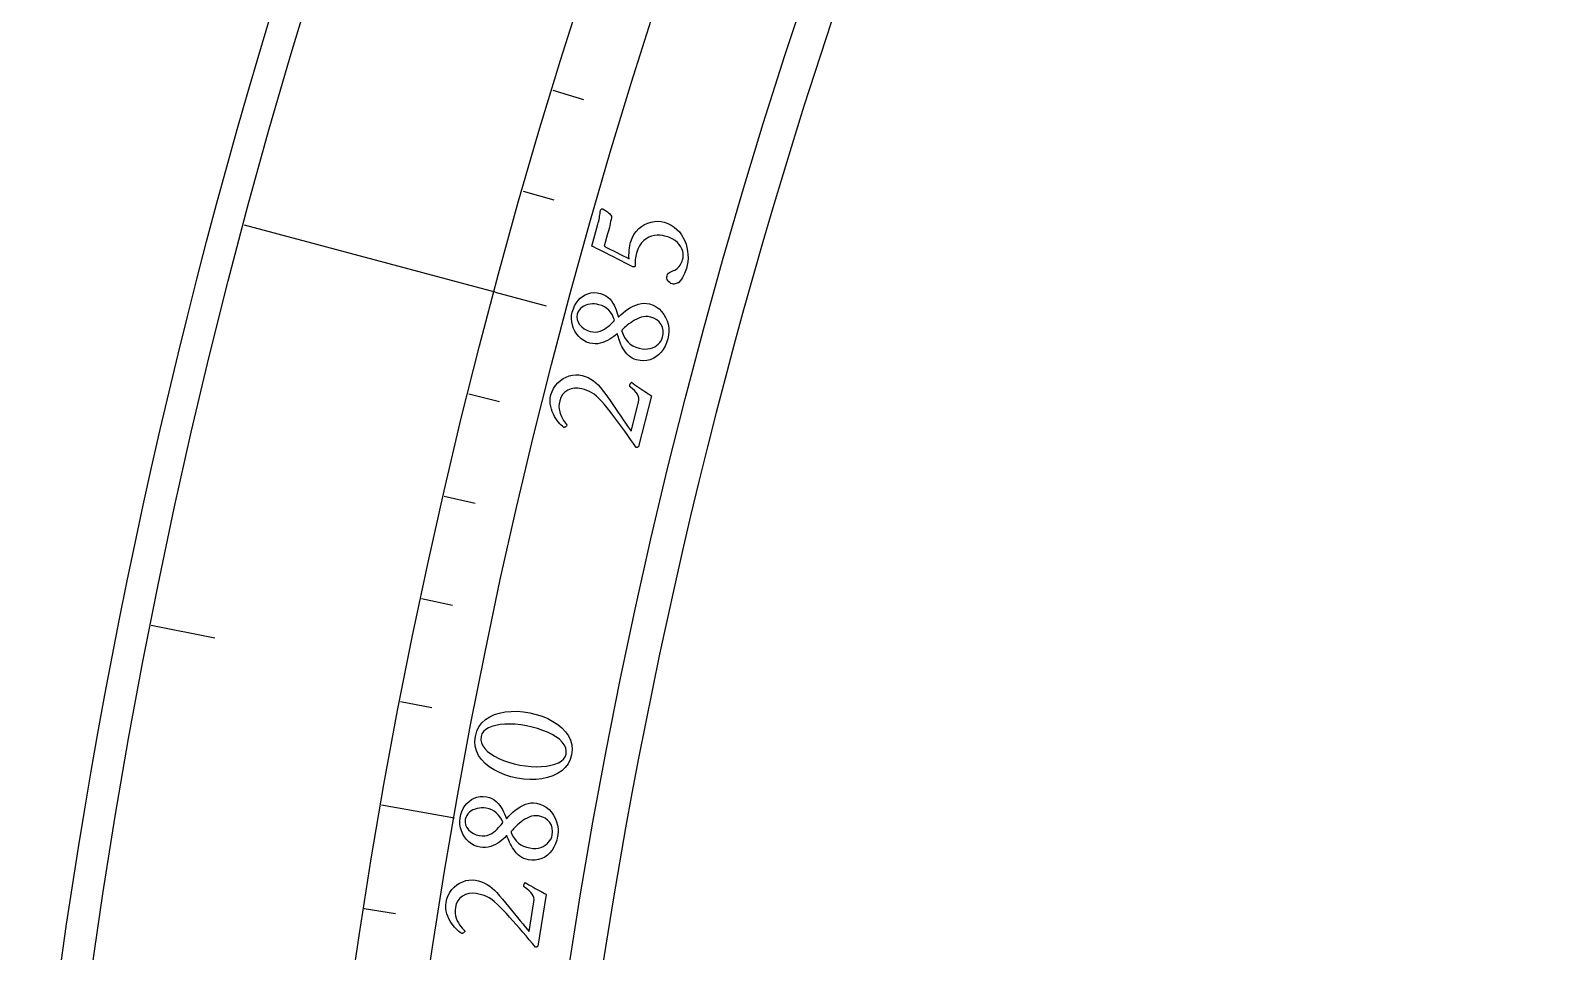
# Model space of a CAD drawing. Header units: millimetres. Extents: x -60 to 60, y -60 to 77.
# Drawn here: x -59.69 to -45.17, y 8.54 to 17.3 of the extents above; entities that cross this region are included whole.
import ezdxf

# ---------------------------------------------------------------- set-up
doc = ezdxf.new("R2010")
doc.units = ezdxf.units.MM
for name, color, linetype in [('CUT_INNER', 6, 'Continuous'), ('CUT_OUTER', 1, 'Continuous'), ('ENGRAVE', 7, 'Continuous'), ('ENGRAVE_FINE', 8, 'Continuous'), ('TEXT', 5, 'Continuous')]:
    doc.layers.add(name, color=color, linetype=linetype)

msp = doc.modelspace()

# ---------------------------------------------------------------- linework, layer by layer
at = {"layer": 'CUT_INNER'}
msp.add_lwpolyline([(-52.0224, 17.5407), (-52.1291, 17.2211), (-52.2338, 16.9009), (-52.3365, 16.5801), (-52.4373, 16.2587), (-52.536, 15.9366), (-52.6328, 15.614), (-52.7276, 15.2907), (-52.8205, 14.9669), (-52.9113, 14.6425), (-53.0002, 14.3176), (-53.087, 13.9921), (-53.1719, 13.6661), (-53.2547, 13.3396), (-53.3356, 13.0126), (-53.4144, 12.6851), (-53.4912, 12.3571), (-53.566, 12.0287), (-53.6388, 11.6998), (-53.7096, 11.3704), (-53.7784, 11.0406), (-53.8451, 10.7105), (-53.9098, 10.3799), (-53.9725, 10.0489), (-54.0331, 9.7175), (-54.0917, 9.3858), (-54.1483, 9.0537), (-54.2028, 8.7213), (-54.2553, 8.3886)], dxfattribs=at)
at = {"layer": 'CUT_OUTER'}
msp.add_lwpolyline([(-59.4035, 8.4395), (-59.3506, 8.8038), (-59.2955, 9.1678), (-59.2381, 9.5315), (-59.1785, 9.8948), (-59.1167, 10.2577), (-59.0526, 10.6203), (-58.9863, 10.9824), (-58.9178, 11.3441), (-58.8471, 11.7054), (-58.7742, 12.0663), (-58.699, 12.4267), (-58.6217, 12.7866), (-58.5421, 13.1461), (-58.4604, 13.505), (-58.3764, 13.8635), (-58.2902, 14.2214), (-58.2019, 14.5788), (-58.1113, 14.9357), (-58.0186, 15.2919), (-57.9237, 15.6476), (-57.8266, 16.0028), (-57.7273, 16.3573), (-57.6258, 16.7112), (-57.5222, 17.0645), (-57.4164, 17.4171)], dxfattribs=at)
at = {"layer": 'ENGRAVE'}
for points in [[(-55.2757, 14.8111), (-57.66, 15.4499)], [(-55.2757, 14.8111), (-54.788, 14.6804)], [(-56.3562, 9.9371), (-55.6601, 9.8144)]]:
    msp.add_lwpolyline(points, dxfattribs=at)
for radius in [59.694, 57.2256, 57.2256, 56.5187, 55.206]:
    msp.add_circle((0, 0), radius, dxfattribs=at)
at = {"layer": 'ENGRAVE_FINE'}
for points in [[(-54.7251, 16.7311), (-54.4354, 16.6426)], [(-55.0088, 15.7735), (-54.7176, 15.69)], [(-55.5258, 13.8441), (-55.2318, 13.7708)], [(-55.7589, 12.873), (-55.4637, 12.8048)], [(-55.9751, 11.8979), (-55.6788, 11.8349)], [(-58.547, 11.6457), (-57.9418, 11.5253)], [(-56.1742, 10.9192), (-55.8768, 10.8614)], [(-56.5211, 8.9521), (-56.2218, 8.9047)]]:
    msp.add_lwpolyline(points, dxfattribs=at)
at = {"layer": 'TEXT'}
for points in [[(-53.9858, 15.2852), (-53.9722, 15.3246), (-53.9548, 15.3594), (-53.9336, 15.3898), (-53.9087, 15.4157), (-53.8812, 15.4373), (-53.8522, 15.455), (-53.8217, 15.4686), (-53.7899, 15.4782), (-53.7576, 15.4838), (-53.726, 15.4853), (-53.6951, 15.4828), (-53.6649, 15.4762), (-53.6307, 15.4643), (-53.5993, 15.449), (-53.5707, 15.4304), (-53.5449, 15.4085), (-53.5219, 15.384), (-53.5017, 15.3577), (-53.4844, 15.3295), (-53.4699, 15.2994), (-53.4583, 15.268), (-53.4494, 15.2358), (-53.4433, 15.2028), (-53.4401, 15.169), (-53.4397, 15.135), (-53.442, 15.1014), (-53.447, 15.0682), (-53.4548, 15.0354), (-53.4593, 15.0212), (-53.4653, 15.0056), (-53.4727, 14.9886), (-53.4815, 14.9702), (-53.4916, 14.9517), (-53.5025, 14.9345), (-53.5142, 14.9187), (-53.5269, 14.9041), (-53.5307, 14.9017), (-53.536, 14.899), (-53.543, 14.8959), (-53.5516, 14.8926), (-53.5609, 14.8898), (-53.57, 14.8885), (-53.5789, 14.8887), (-53.5876, 14.8903), (-53.6016, 14.8954), (-53.6135, 14.9023), (-53.6233, 14.911), (-53.6312, 14.9216), (-53.6367, 14.9331), (-53.6398, 14.9445), (-53.6403, 14.9559), (-53.6384, 14.9673), (-53.6333, 14.9804), (-53.6258, 14.9912), (-53.6159, 14.9997), (-53.6038, 15.0059), (-53.5907, 15.0112), (-53.5783, 15.0166), (-53.5664, 15.0224), (-53.5552, 15.0284), (-53.5431, 15.0362), (-53.5321, 15.0454), (-53.5225, 15.0561), (-53.514, 15.0681), (-53.5067, 15.081), (-53.5004, 15.094), (-53.4951, 15.1072), (-53.4908, 15.1206), (-53.4868, 15.1394), (-53.4855, 15.1591), (-53.4866, 15.1796), (-53.4903, 15.2009), (-53.4972, 15.2224), (-53.5079, 15.2433), (-53.5224, 15.2637), (-53.5407, 15.2836), (-53.5633, 15.3021), (-53.5909, 15.3187), (-53.6234, 15.3331), (-53.6608, 15.3456), (-53.6835, 15.3506), (-53.7074, 15.3529), (-53.7325, 15.3526), (-53.7589, 15.3497), (-53.7855, 15.3436), (-53.8113, 15.3336), (-53.8362, 15.3198), (-53.8602, 15.3022), (-53.8823, 15.28), (-53.9014, 15.2525), (-53.9175, 15.2197), (-53.9305, 15.1815), (-53.9336, 15.169), (-53.9364, 15.1543), (-53.939, 15.1373), (-53.9414, 15.1182), (-53.9431, 15.0993), (-53.9437, 15.083), (-53.9434, 15.0693), (-53.942, 15.0582), (-53.943, 15.0562), (-53.9448, 15.0545), (-53.9473, 15.0532), (-53.9506, 15.0521), (-53.9543, 15.0515), (-53.958, 15.0513), (-53.9616, 15.0516), (-53.9652, 15.0523), (-54.0022, 15.0711), (-54.0392, 15.09), (-54.0762, 15.1088), (-54.1132, 15.1277), (-54.1496, 15.1462), (-54.1847, 15.1641), (-54.2185, 15.1814), (-54.2511, 15.198), (-54.2816, 15.2135), (-54.3092, 15.2273), (-54.3339, 15.2395), (-54.3558, 15.2499), (-54.2971, 15.4574), (-54.2932, 15.472), (-54.2895, 15.4868), (-54.2862, 15.5019), (-54.2831, 15.5173), (-54.2804, 15.5322), (-54.2782, 15.5459), (-54.2764, 15.5583), (-54.2751, 15.5695), (-54.2741, 15.5788), (-54.2734, 15.5854), (-54.273, 15.5894), (-54.2729, 15.5907), (-54.2698, 15.5936), (-54.267, 15.5962), (-54.2645, 15.5987), (-54.2622, 15.6009), (-54.26, 15.6027), (-54.2576, 15.6037), (-54.255, 15.6039), (-54.2522, 15.6035), (-54.2493, 15.6023), (-54.2449, 15.6), (-54.239, 15.5966), (-54.2316, 15.5921), (-54.2233, 15.5867), (-54.2147, 15.5806), (-54.2058, 15.5739), (-54.1966, 15.5665), (-54.1877, 15.5586), (-54.1796, 15.5505), (-54.1724, 15.5422), (-54.166, 15.5336), (-54.1689, 15.5181), (-54.1722, 15.5012), (-54.1759, 15.4828), (-54.1801, 15.463), (-54.1848, 15.4416), (-54.1904, 15.4185), (-54.1969, 15.3937), (-54.2042, 15.3673), (-54.2375, 15.2493), (-54.2078, 15.234), (-54.1778, 15.2188), (-54.1476, 15.2035), (-54.117, 15.1883), (-54.0867, 15.1732), (-54.0572, 15.1582), (-54.0285, 15.1434), (-54.0007, 15.1287), (-54.0019, 15.1456), (-54.0019, 15.1647), (-54.0009, 15.1859), (-53.9988, 15.2093), (-53.996, 15.2323), (-53.9929, 15.2526), (-53.9895, 15.2703), (-53.9858, 15.2852)], [(-54.5403, 14.6218), (-54.5305, 14.6525), (-54.5179, 14.6811), (-54.5026, 14.7075), (-54.4847, 14.7317), (-54.4644, 14.7531), (-54.4422, 14.7711), (-54.418, 14.7858), (-54.3918, 14.7972), (-54.3639, 14.8045), (-54.3346, 14.8072), (-54.3038, 14.8052), (-54.2717, 14.7985), (-54.2459, 14.7897), (-54.2227, 14.7782), (-54.2023, 14.764), (-54.1845, 14.7469), (-54.1689, 14.7281), (-54.1551, 14.7083), (-54.1431, 14.6875), (-54.1328, 14.6658), (-54.124, 14.644), (-54.1161, 14.6229), (-54.1091, 14.6026), (-54.1031, 14.5831), (-54.1025, 14.5789), (-54.1008, 14.5771), (-54.0982, 14.5777), (-54.0945, 14.5807), (-54.0764, 14.5989), (-54.0565, 14.6165), (-54.0348, 14.6334), (-54.0114, 14.6498), (-53.9868, 14.6649), (-53.9616, 14.6778), (-53.9358, 14.6887), (-53.9094, 14.6974), (-53.883, 14.7033), (-53.857, 14.7056), (-53.8313, 14.7042), (-53.8061, 14.6992), (-53.7727, 14.6876), (-53.7422, 14.6718), (-53.7149, 14.6519), (-53.6905, 14.6278), (-53.6696, 14.6007), (-53.6524, 14.5714), (-53.6389, 14.54), (-53.6291, 14.5064), (-53.6234, 14.4718), (-53.622, 14.4372), (-53.6248, 14.4024), (-53.632, 14.3676), (-53.6436, 14.3314), (-53.6582, 14.2982), (-53.6758, 14.2679), (-53.6965, 14.2407), (-53.7196, 14.2169), (-53.7447, 14.1972), (-53.7719, 14.1816), (-53.801, 14.1699), (-53.8315, 14.1626), (-53.8629, 14.1599), (-53.8952, 14.1618), (-53.9285, 14.1683), (-53.9505, 14.1754), (-53.9708, 14.1848), (-53.9894, 14.1964), (-54.0062, 14.2102), (-54.0215, 14.2256), (-54.0354, 14.242), (-54.0478, 14.2594), (-54.0589, 14.2777), (-54.0687, 14.2965), (-54.0773, 14.315), (-54.0849, 14.3334), (-54.0914, 14.3516), (-54.0971, 14.3689), (-54.1022, 14.3846), (-54.1067, 14.3987), (-54.1108, 14.4113), (-54.1122, 14.414), (-54.1139, 14.4152), (-54.1158, 14.4149), (-54.1179, 14.4132), (-54.1313, 14.401), (-54.1468, 14.3888), (-54.1643, 14.3764), (-54.1839, 14.3638), (-54.205, 14.352), (-54.2271, 14.3418), (-54.2502, 14.3331), (-54.2743, 14.3261), (-54.299, 14.3215), (-54.3241, 14.3202), (-54.3494, 14.3221), (-54.375, 14.3273), (-54.404, 14.3371), (-54.4309, 14.3507), (-54.4556, 14.3681), (-54.4781, 14.3892), (-54.498, 14.4133), (-54.5148, 14.4393), (-54.5285, 14.4674), (-54.5391, 14.4975), (-54.5459, 14.5285), (-54.5484, 14.5596), (-54.5465, 14.5907), (-54.5403, 14.6218)], [(-54.4937, 14.6015), (-54.4973, 14.5764), (-54.4947, 14.5517), (-54.4859, 14.5273), (-54.4709, 14.5033), (-54.451, 14.4814), (-54.4278, 14.4634), (-54.4013, 14.4493), (-54.3715, 14.439), (-54.3456, 14.4338), (-54.321, 14.4324), (-54.2976, 14.4346), (-54.2754, 14.4405), (-54.2545, 14.449), (-54.2349, 14.4592), (-54.2168, 14.471), (-54.2001, 14.4843), (-54.1846, 14.4981), (-54.1703, 14.511), (-54.1572, 14.5231), (-54.1453, 14.5344), (-54.1442, 14.5358), (-54.1433, 14.5377), (-54.1424, 14.5399), (-54.1415, 14.5426), (-54.1414, 14.5432), (-54.1413, 14.5437), (-54.1412, 14.5439), (-54.1412, 14.544), (-54.1407, 14.5461), (-54.1405, 14.5481), (-54.1404, 14.5499), (-54.1407, 14.5516), (-54.1503, 14.5762), (-54.1624, 14.599), (-54.1768, 14.6203), (-54.1936, 14.6398), (-54.2128, 14.6572), (-54.2348, 14.6718), (-54.2594, 14.6837), (-54.2866, 14.6928), (-54.3074, 14.6973), (-54.3285, 14.6997), (-54.3497, 14.6999), (-54.3711, 14.6979), (-54.3921, 14.6937), (-54.4119, 14.6874), (-54.4306, 14.6789), (-54.4481, 14.6683), (-54.4637, 14.6554), (-54.4765, 14.6399), (-54.4864, 14.622), (-54.4937, 14.6015)], [(-53.6813, 14.3839), (-53.6753, 14.417), (-53.6755, 14.4482), (-53.6821, 14.4773), (-53.6949, 14.5044), (-53.7132, 14.5284), (-53.7363, 14.5483), (-53.7642, 14.564), (-53.7968, 14.5755), (-53.8183, 14.5798), (-53.8401, 14.5808), (-53.862, 14.5785), (-53.8841, 14.5731), (-53.906, 14.5654), (-53.927, 14.5563), (-53.9473, 14.5459), (-53.9668, 14.534), (-53.9851, 14.5216), (-54.002, 14.5093), (-54.0173, 14.4972), (-54.0312, 14.4853), (-54.0431, 14.4746), (-54.0525, 14.466), (-54.0593, 14.4597), (-54.0637, 14.4556), (-54.0657, 14.4532), (-54.0672, 14.4511), (-54.0682, 14.4493), (-54.0689, 14.4477), (-54.0693, 14.4457), (-54.0695, 14.4441), (-54.0693, 14.4427), (-54.069, 14.4416), (-54.0576, 14.4099), (-54.0439, 14.3818), (-54.028, 14.3571), (-54.0097, 14.336), (-53.9886, 14.318), (-53.9638, 14.3026), (-53.9355, 14.2898), (-53.9037, 14.2796), (-53.8757, 14.2737), (-53.849, 14.2712), (-53.8237, 14.2721), (-53.7996, 14.2764), (-53.7772, 14.2835), (-53.7568, 14.2928), (-53.7384, 14.3041), (-53.722, 14.3177), (-53.7079, 14.3327), (-53.6964, 14.3488), (-53.6876, 14.3658), (-53.6813, 14.3839)], [(-53.9776, 13.9564), (-53.9617, 13.9446), (-53.9446, 13.9322), (-53.9265, 13.9194), (-53.9072, 13.9062), (-53.8877, 13.893), (-53.8689, 13.8803), (-53.8509, 13.8682), (-53.8335, 13.8567), (-53.8179, 13.8464), (-53.8051, 13.838), (-53.7951, 13.8314), (-53.7878, 13.8267), (-53.9096, 13.3438), (-53.9118, 13.342), (-53.9145, 13.3403), (-53.9176, 13.3385), (-53.9212, 13.3368), (-53.9249, 13.3354), (-53.9281, 13.3345), (-53.9309, 13.3342), (-53.9332, 13.3345), (-53.9594, 13.3723), (-53.9861, 13.4106), (-54.0134, 13.4496), (-54.0413, 13.4891), (-54.0695, 13.5285), (-54.0977, 13.5672), (-54.1258, 13.6052), (-54.154, 13.6424), (-54.1816, 13.6781), (-54.2083, 13.7115), (-54.234, 13.7426), (-54.2588, 13.7714), (-54.2844, 13.7989), (-54.309, 13.8219), (-54.3326, 13.8406), (-54.3552, 13.855), (-54.3778, 13.8665), (-54.4013, 13.8765), (-54.4257, 13.8852), (-54.4511, 13.8925), (-54.4862, 13.8985), (-54.5199, 13.8983), (-54.5521, 13.8918), (-54.5828, 13.8791), (-54.6102, 13.8609), (-54.6321, 13.8382), (-54.6488, 13.811), (-54.6601, 13.7792), (-54.6654, 13.7514), (-54.6673, 13.7247), (-54.6656, 13.699), (-54.6604, 13.6744), (-54.6529, 13.6513), (-54.6444, 13.63), (-54.6348, 13.6106), (-54.6242, 13.593), (-54.6137, 13.5777), (-54.6045, 13.565), (-54.5965, 13.555), (-54.5898, 13.5475), (-54.5915, 13.5433), (-54.5943, 13.5392), (-54.5984, 13.5354), (-54.6036, 13.5318), (-54.609, 13.5287), (-54.6134, 13.5267), (-54.617, 13.5257), (-54.6196, 13.5257), (-54.6264, 13.5307), (-54.635, 13.5382), (-54.6454, 13.5481), (-54.6575, 13.5605), (-54.6705, 13.5751), (-54.6833, 13.5917), (-54.696, 13.6104), (-54.7086, 13.631), (-54.7204, 13.6531), (-54.7305, 13.6763), (-54.739, 13.7006), (-54.746, 13.7259), (-54.7504, 13.7521), (-54.7515, 13.7789), (-54.7494, 13.8063), (-54.7439, 13.8343), (-54.7333, 13.8671), (-54.7189, 13.8973), (-54.7007, 13.9249), (-54.6786, 13.9498), (-54.6538, 13.9717), (-54.6273, 13.99), (-54.5991, 14.0047), (-54.5692, 14.016), (-54.5386, 14.0233), (-54.5081, 14.0263), (-54.4778, 14.025), (-54.4476, 14.0194), (-54.4183, 14.0104), (-54.3905, 13.9989), (-54.3644, 13.985), (-54.3399, 13.9686), (-54.3168, 13.9501), (-54.2952, 13.9299), (-54.2749, 13.9079), (-54.256, 13.8842), (-54.2319, 13.8512), (-54.207, 13.8167), (-54.1815, 13.7805), (-54.1553, 13.7429), (-54.1292, 13.705), (-54.104, 13.6682), (-54.0796, 13.6325), (-54.056, 13.5979), (-54.034, 13.5656), (-54.0143, 13.5368), (-53.9969, 13.5114), (-53.9817, 13.4894), (-53.9116, 13.7671), (-53.9082, 13.7873), (-53.9085, 13.8065), (-53.9127, 13.8246), (-53.9207, 13.8418), (-53.9324, 13.8587), (-53.9477, 13.876), (-53.9665, 13.8938), (-53.989, 13.912), (-53.9923, 13.915), (-53.9941, 13.919), (-53.9945, 13.924), (-53.9936, 13.93), (-53.9927, 13.9324), (-53.9914, 13.9355), (-53.9895, 13.9392), (-53.987, 13.9436), (-53.9844, 13.9479), (-53.9819, 13.9514), (-53.9796, 13.9543), (-53.9776, 13.9564)], [(-55.4616, 10.5885), (-55.4484, 10.6366), (-55.4281, 10.6791), (-55.4006, 10.7162), (-55.3662, 10.7478), (-55.3259, 10.774), (-55.2814, 10.7949), (-55.2324, 10.8105), (-55.1792, 10.8209), (-55.1229, 10.8261), (-55.0651, 10.8264), (-55.0057, 10.8217), (-54.9448, 10.812), (-54.8847, 10.7978), (-54.828, 10.7796), (-54.7746, 10.7573), (-54.7245, 10.731), (-54.6791, 10.7011), (-54.6395, 10.6682), (-54.6058, 10.6323), (-54.5779, 10.5933), (-54.5573, 10.5517), (-54.5452, 10.5079), (-54.5417, 10.462), (-54.5468, 10.4139), (-54.5596, 10.3685), (-54.5796, 10.3279), (-54.6068, 10.292), (-54.6414, 10.2608), (-54.6817, 10.2344), (-54.7264, 10.2131), (-54.7754, 10.1967), (-54.8287, 10.1853), (-54.885, 10.179), (-54.9429, 10.1777), (-55.0024, 10.1815), (-55.0634, 10.1904), (-55.1237, 10.2039), (-55.1806, 10.2215), (-55.2342, 10.2433), (-55.2845, 10.2692), (-55.3301, 10.2989), (-55.3698, 10.3318), (-55.4035, 10.368), (-55.4311, 10.4075), (-55.4515, 10.4497), (-55.4634, 10.494), (-55.4668, 10.5403), (-55.4616, 10.5885)], [(-55.4079, 10.5859), (-55.41, 10.5562), (-55.4049, 10.5273), (-55.3926, 10.4992), (-55.373, 10.4719), (-55.3473, 10.4459), (-55.3164, 10.4215), (-55.2805, 10.3988), (-55.2394, 10.3776), (-55.1942, 10.3585), (-55.1459, 10.3419), (-55.0945, 10.3277), (-55.04, 10.316), (-54.9856, 10.3073), (-54.9329, 10.3019), (-54.8819, 10.2999), (-54.8327, 10.3012), (-54.7864, 10.3056), (-54.7444, 10.313), (-54.7066, 10.3233), (-54.6731, 10.3366), (-54.645, 10.3527), (-54.6235, 10.3717), (-54.6086, 10.3935), (-54.6003, 10.4181), (-54.598, 10.4493), (-54.6033, 10.4791), (-54.6162, 10.5076), (-54.6367, 10.5348), (-54.6636, 10.5604), (-54.6958, 10.5843), (-54.7331, 10.6066), (-54.7757, 10.6271), (-54.8222, 10.6457), (-54.8711, 10.6621), (-54.9226, 10.6762), (-54.9765, 10.688), (-55.0314, 10.6972), (-55.0839, 10.703), (-55.1342, 10.7055), (-55.1823, 10.7045), (-55.2271, 10.7003), (-55.2678, 10.6929), (-55.3044, 10.6825), (-55.3369, 10.669), (-55.3642, 10.6525), (-55.3851, 10.6331), (-55.3997, 10.6109), (-55.4079, 10.5859)], [(-55.6072, 9.8127), (-55.6, 9.8441), (-55.59, 9.8737), (-55.5771, 9.9013), (-55.5613, 9.927), (-55.543, 9.9501), (-55.5224, 9.97), (-55.4995, 9.9867), (-55.4744, 10.0003), (-55.4473, 10.01), (-55.4183, 10.0152), (-55.3875, 10.0159), (-55.3549, 10.0121), (-55.3285, 10.0056), (-55.3044, 9.9962), (-55.2828, 9.9837), (-55.2636, 9.9683), (-55.2464, 9.9509), (-55.2309, 9.9324), (-55.2171, 9.9128), (-55.2051, 9.892), (-55.1943, 9.8711), (-55.1846, 9.8508), (-55.1759, 9.8311), (-55.1682, 9.8122), (-55.1672, 9.808), (-55.1654, 9.8064), (-55.1628, 9.8073), (-55.1594, 9.8106), (-55.143, 9.8303), (-55.1247, 9.8495), (-55.1046, 9.8683), (-55.0827, 9.8867), (-55.0595, 9.9038), (-55.0355, 9.9189), (-55.0108, 9.932), (-54.9853, 9.943), (-54.9594, 9.9512), (-54.9337, 9.9557), (-54.908, 9.9565), (-54.8825, 9.9537), (-54.8481, 9.9451), (-54.8165, 9.932), (-54.7875, 9.9145), (-54.7611, 9.8927), (-54.7379, 9.8675), (-54.7182, 9.8398), (-54.702, 9.8097), (-54.6894, 9.7772), (-54.6806, 9.7432), (-54.6762, 9.7088), (-54.676, 9.6739), (-54.6801, 9.6386), (-54.6885, 9.6015), (-54.7002, 9.5671), (-54.7151, 9.5355), (-54.7333, 9.5065), (-54.7543, 9.4809), (-54.7776, 9.459), (-54.8032, 9.4411), (-54.8312, 9.4269), (-54.861, 9.417), (-54.8921, 9.4115), (-54.9244, 9.4106), (-54.9581, 9.4142), (-54.9807, 9.4194), (-55.0017, 9.4269), (-55.0212, 9.4369), (-55.0392, 9.4492), (-55.0558, 9.4632), (-55.071, 9.4783), (-55.0849, 9.4945), (-55.0975, 9.5118), (-55.1089, 9.5297), (-55.1192, 9.5474), (-55.1283, 9.565), (-55.1364, 9.5826), (-55.1435, 9.5993), (-55.15, 9.6145), (-55.1558, 9.6282), (-55.1609, 9.6404), (-55.1626, 9.6429), (-55.1644, 9.644), (-55.1662, 9.6436), (-55.1682, 9.6416), (-55.1805, 9.6284), (-55.1948, 9.6148), (-55.2112, 9.6009), (-55.2296, 9.5867), (-55.2496, 9.5731), (-55.2707, 9.561), (-55.2929, 9.5504), (-55.3163, 9.5413), (-55.3406, 9.5346), (-55.3654, 9.5311), (-55.3908, 9.5308), (-55.4168, 9.5337), (-55.4466, 9.5409), (-55.4745, 9.5521), (-55.5006, 9.5673), (-55.5249, 9.5864), (-55.5469, 9.6086), (-55.5659, 9.6331), (-55.5819, 9.6599), (-55.5951, 9.6889), (-55.6046, 9.7192), (-55.6097, 9.75), (-55.6106, 9.7811), (-55.6072, 9.8127)], [(-55.5589, 9.7965), (-55.5604, 9.7712), (-55.5556, 9.7468), (-55.5447, 9.7233), (-55.5276, 9.7007), (-55.5059, 9.6806), (-55.4813, 9.6647), (-55.4537, 9.6529), (-55.423, 9.6453), (-55.3968, 9.6424), (-55.3722, 9.643), (-55.349, 9.6473), (-55.3274, 9.6551), (-55.3073, 9.6654), (-55.2888, 9.6773), (-55.2717, 9.6906), (-55.2562, 9.7054), (-55.242, 9.7204), (-55.2289, 9.7346), (-55.2169, 9.7477), (-55.206, 9.76), (-55.2051, 9.7615), (-55.2043, 9.7634), (-55.2036, 9.7658), (-55.203, 9.7685), (-55.2029, 9.7692), (-55.2028, 9.7696), (-55.2027, 9.7699), (-55.2027, 9.77), (-55.2025, 9.7721), (-55.2024, 9.7741), (-55.2025, 9.7759), (-55.2029, 9.7776), (-55.2147, 9.8012), (-55.2287, 9.8229), (-55.2449, 9.8428), (-55.2633, 9.8608), (-55.284, 9.8765), (-55.3071, 9.8891), (-55.3326, 9.8988), (-55.3606, 9.9055), (-55.3817, 9.9082), (-55.4029, 9.9087), (-55.4241, 9.907), (-55.4452, 9.9032), (-55.4658, 9.8972), (-55.485, 9.8892), (-55.5028, 9.8791), (-55.5194, 9.867), (-55.5337, 9.8528), (-55.5451, 9.8363), (-55.5535, 9.8175), (-55.5589, 9.7965)], [(-54.7307, 9.6505), (-54.7276, 9.6841), (-54.7305, 9.715), (-54.7396, 9.7435), (-54.7547, 9.7694), (-54.7751, 9.7917), (-54.7998, 9.8095), (-54.8289, 9.8227), (-54.8624, 9.8314), (-54.8843, 9.8337), (-54.906, 9.8328), (-54.9276, 9.8287), (-54.9492, 9.8214), (-54.9703, 9.8118), (-54.9905, 9.8009), (-55.0097, 9.7887), (-55.0281, 9.7752), (-55.0453, 9.7612), (-55.061, 9.7475), (-55.0753, 9.7341), (-55.0881, 9.7211), (-55.099, 9.7093), (-55.1076, 9.7), (-55.1139, 9.6931), (-55.1179, 9.6886), (-55.1196, 9.6861), (-55.1209, 9.6839), (-55.1218, 9.682), (-55.1223, 9.6804), (-55.1226, 9.6783), (-55.1226, 9.6766), (-55.1224, 9.6753), (-55.1219, 9.6742), (-55.1078, 9.6437), (-55.0917, 9.6168), (-55.0737, 9.5937), (-55.0537, 9.5742), (-55.031, 9.5581), (-55.005, 9.5449), (-54.9757, 9.5346), (-54.9431, 9.5272), (-54.9147, 9.5238), (-54.8879, 9.5237), (-54.8628, 9.5268), (-54.8391, 9.5332), (-54.8174, 9.5422), (-54.7979, 9.5532), (-54.7806, 9.5661), (-54.7654, 9.581), (-54.7527, 9.5972), (-54.7427, 9.6142), (-54.7353, 9.632), (-54.7307, 9.6505)], [(-54.9885, 9.1988), (-54.9717, 9.1884), (-54.9536, 9.1776), (-54.9344, 9.1665), (-54.9141, 9.1549), (-54.8935, 9.1435), (-54.8737, 9.1325), (-54.8547, 9.122), (-54.8364, 9.1121), (-54.8199, 9.1032), (-54.8064, 9.0959), (-54.7958, 9.0902), (-54.7882, 9.0862), (-54.8674, 8.5945), (-54.8695, 8.5925), (-54.872, 8.5906), (-54.875, 8.5886), (-54.8784, 8.5865), (-54.8819, 8.5848), (-54.8851, 8.5837), (-54.8878, 8.5831), (-54.8902, 8.5832), (-54.9195, 8.6185), (-54.9494, 8.6544), (-54.9801, 8.6908), (-55.0113, 8.7277), (-55.0428, 8.7645), (-55.0743, 8.8006), (-55.1056, 8.836), (-55.1369, 8.8707), (-55.1676, 8.9038), (-55.1971, 8.9348), (-55.2254, 8.9635), (-55.2526, 8.9901), (-55.2805, 9.0152), (-55.307, 9.036), (-55.3321, 9.0526), (-55.3559, 9.0649), (-55.3794, 9.0744), (-55.4037, 9.0824), (-55.4288, 9.0889), (-55.4547, 9.0939), (-55.4902, 9.0969), (-55.5237, 9.0937), (-55.5552, 9.0845), (-55.5848, 9.0691), (-55.6104, 9.0486), (-55.6303, 9.0241), (-55.6445, 8.9955), (-55.653, 8.9628), (-55.6559, 8.9347), (-55.6554, 8.9079), (-55.6515, 8.8825), (-55.6442, 8.8584), (-55.6347, 8.836), (-55.6244, 8.8155), (-55.6132, 8.797), (-55.6011, 8.7805), (-55.5893, 8.7661), (-55.579, 8.7543), (-55.5702, 8.745), (-55.5628, 8.7382), (-55.5641, 8.7338), (-55.5666, 8.7295), (-55.5703, 8.7253), (-55.5752, 8.7212), (-55.5803, 8.7177), (-55.5846, 8.7153), (-55.588, 8.714), (-55.5906, 8.7138), (-55.5978, 8.7182), (-55.607, 8.7249), (-55.6182, 8.7339), (-55.6314, 8.7452), (-55.6456, 8.7586), (-55.6598, 8.7741), (-55.6741, 8.7915), (-55.6885, 8.8109), (-55.7021, 8.832), (-55.7142, 8.8542), (-55.7248, 8.8776), (-55.7339, 8.9023), (-55.7406, 8.9279), (-55.7441, 8.9545), (-55.7443, 8.982), (-55.7413, 9.0104), (-55.7336, 9.044), (-55.7219, 9.0753), (-55.7062, 9.1044), (-55.6864, 9.1312), (-55.6635, 9.1551), (-55.6387, 9.1757), (-55.6119, 9.1928), (-55.5831, 9.2066), (-55.5533, 9.2166), (-55.5232, 9.2222), (-55.4928, 9.2236), (-55.4623, 9.2206), (-55.4323, 9.2142), (-55.4037, 9.2052), (-55.3764, 9.1936), (-55.3505, 9.1794), (-55.326, 9.163), (-55.3026, 9.1447), (-55.2805, 9.1246), (-55.2597, 9.1026), (-55.2327, 9.0719), (-55.2049, 9.0396), (-55.1764, 9.0059), (-55.147, 8.9706), (-55.1177, 8.9351), (-55.0893, 8.9007), (-55.0619, 8.8673), (-55.0354, 8.8349), (-55.0107, 8.8046), (-54.9886, 8.7776), (-54.969, 8.7538), (-54.952, 8.7333), (-54.9063, 9.016), (-54.9047, 9.0364), (-54.9067, 9.0555), (-54.9125, 9.0732), (-54.9219, 9.0896), (-54.935, 9.1054), (-54.9517, 9.1213), (-54.9721, 9.1374), (-54.9961, 9.1536), (-54.9996, 9.1564), (-55.0017, 9.1602), (-55.0026, 9.1651), (-55.0022, 9.1711), (-55.0016, 9.1737), (-55.0005, 9.1768), (-54.9989, 9.1807), (-54.9968, 9.1852), (-54.9946, 9.1897), (-54.9924, 9.1935), (-54.9904, 9.1965), (-54.9885, 9.1988)]]:
    msp.add_lwpolyline(points, close=True, dxfattribs=at)

doc.saveas('drawing.dxf')
